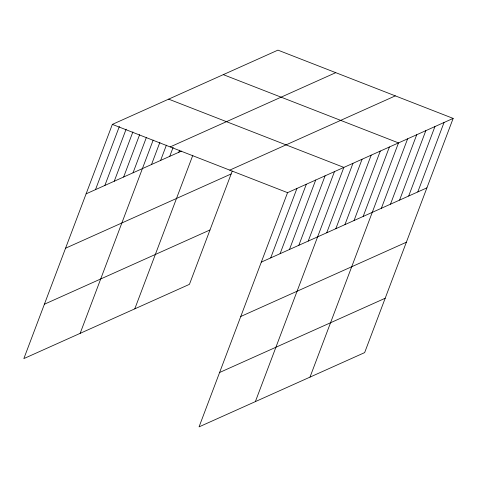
<?xml version="1.0" encoding="UTF-8"?>
<svg xmlns="http://www.w3.org/2000/svg" width="477" height="477" viewBox="0 0 477 477"><rect width="100%" height="100%" fill="white"/><g stroke="black" fill="none" stroke-linecap="round" stroke-linejoin="round"><path stroke-width="0.72" d="M453.15 118.403L287.559 192.66L199.058 426.867L364.649 352.61L453.15 118.403L277.942 50.133L112.351 124.39L23.85 358.597L189.441 284.34L232.204 171.171M95.489 189.643L119.369 126.435M104.868 185.434L126.131 129.172M114.253 181.224L132.892 131.908M123.638 177.021L139.648 134.645M133.023 172.811L146.409 137.388M80.148 333.351L153.165 140.125M151.513 164.517L159.908 142.289M160.618 160.433L166.395 145.151M169.729 156.349L173.139 147.321M178.833 152.264L179.62 150.183M134.794 308.846L192.833 155.252M270.697 257.908L296.944 188.451M280.077 253.704L306.329 184.241M289.461 249.495L315.708 180.032M298.846 245.285L325.093 175.828M308.231 241.082L334.478 171.619M255.362 401.622L343.857 167.409L168.649 99.138M326.721 232.788L352.968 163.325M335.826 228.704L362.073 159.24M344.937 224.619L371.184 155.156M354.041 220.535L380.288 151.072M363.152 216.451L389.399 146.988M310.002 377.116L398.504 142.903L223.296 74.639M381.367 208.282L407.614 138.825M390.472 204.198L416.719 134.741M399.583 200.113L425.83 130.656M408.688 196.029L434.935 126.572M417.798 191.945L444.045 122.488M170.17 146.916L335.76 72.659M86.104 193.847L181.439 151.102M229.741 170.128L395.332 95.871M65.558 248.219L231.148 173.962M44.391 304.231L209.981 229.974M261.313 262.117L426.903 187.86M240.772 316.484L406.356 242.233M219.605 372.501L385.195 298.244M112.351 124.39L287.559 192.66"/></g></svg>
